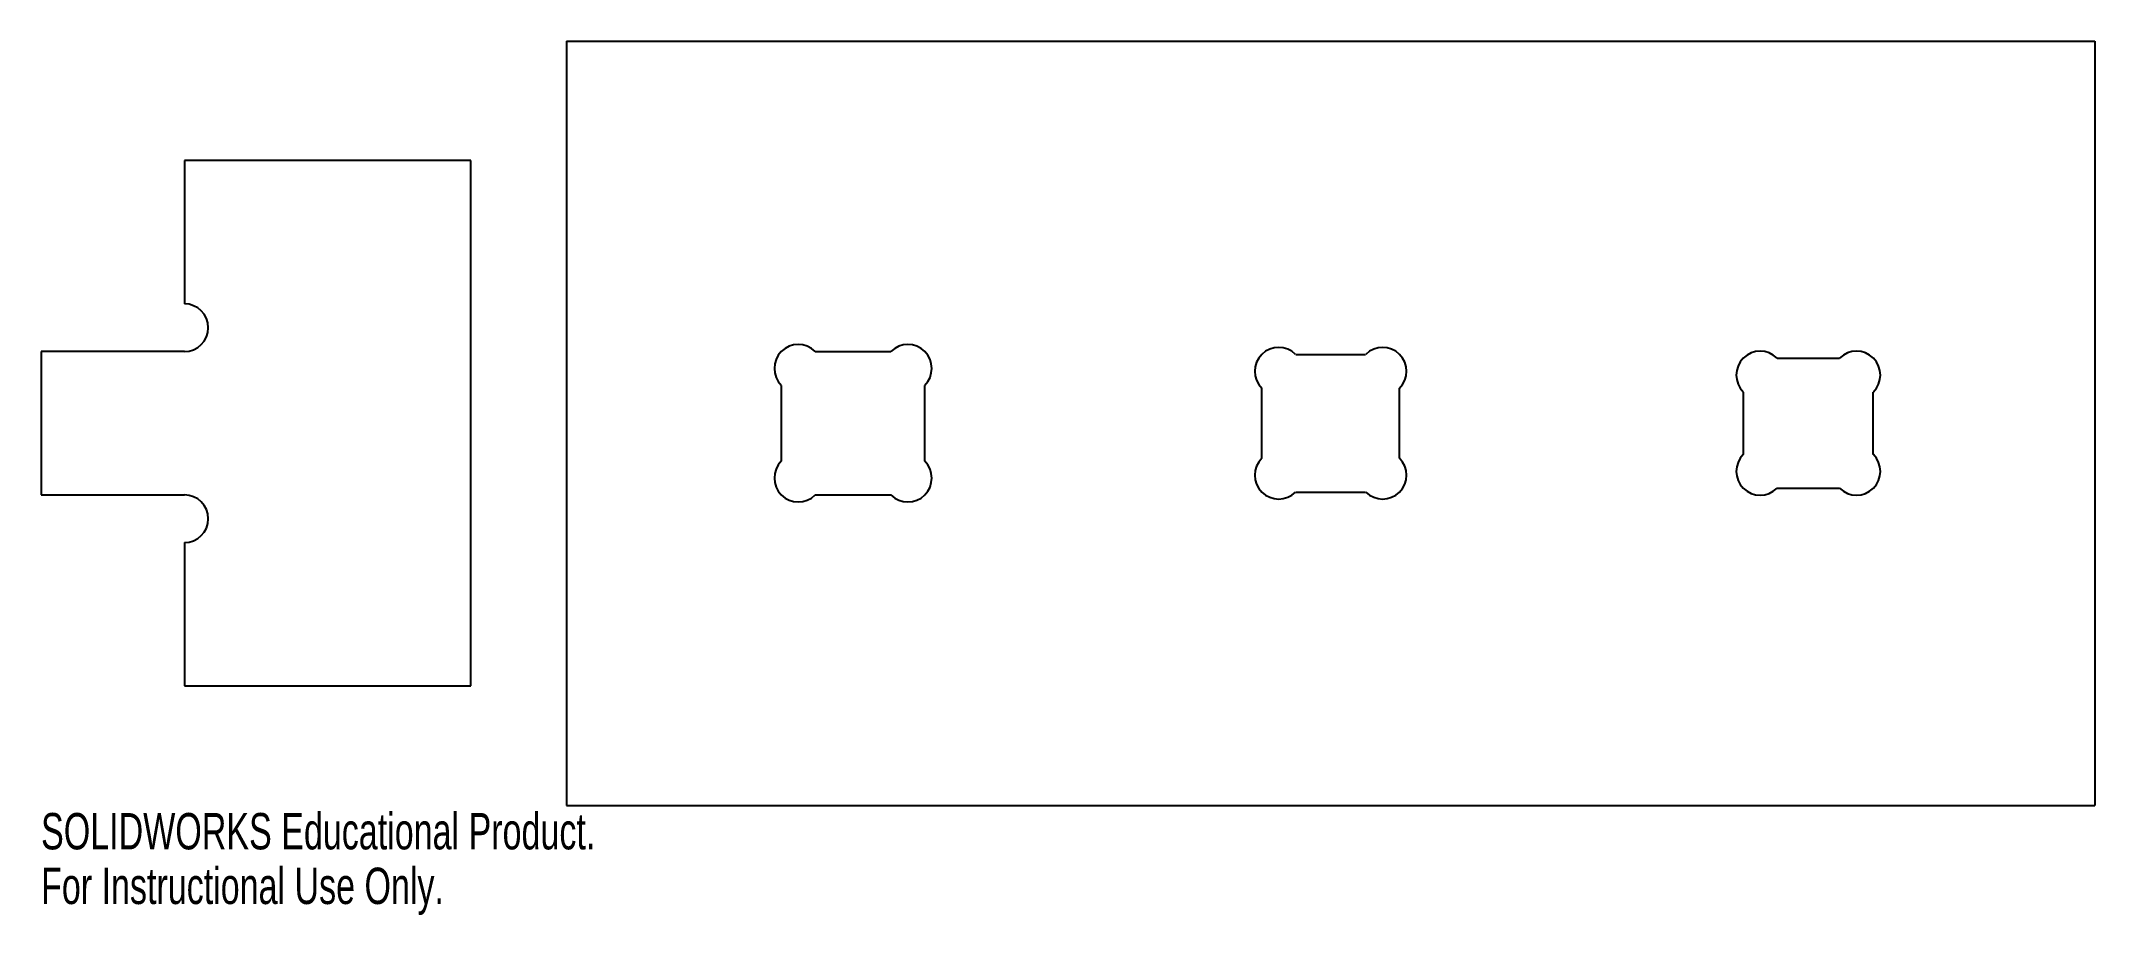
# Model space of a CAD drawing. Header units: inches. Extents: x 20.4 to 31.1, y 33.6 to 38.2.
import ezdxf

# ---------------------------------------------------------------- set-up
doc = ezdxf.new("R2010")
doc.units = ezdxf.units.IN
doc.header["$MEASUREMENT"] = 0
doc.styles.add('SLDTEXTSTYLE0', font='TXT', dxfattribs={"width": 0.7})

msp = doc.modelspace()

# ---------------------------------------------------------------- linework, layer by layer
at = {"color": 7, "linetype": 'Continuous', "lineweight": 25}
for p, q in [((23.101, 38.165), (31.101, 38.165)), ((23.101, 38.165), (23.101, 34.165)), ((31.101, 38.165), (31.101, 34.165)), ((22.601, 37.54), (21.101, 37.54)), ((21.101, 37.54), (21.101, 36.79)), ((22.601, 34.79), (22.601, 37.54)), ((21.101, 36.54), (20.351, 36.54)), ((20.351, 36.54), (20.351, 35.79)), ((24.403, 36.54), (24.799, 36.54)), ((26.918, 36.525), (27.284, 36.525)), ((29.438, 36.505), (29.764, 36.505)), ((24.226, 35.967), (24.226, 36.363)), ((24.976, 35.967), (24.976, 36.363)), ((26.741, 35.982), (26.741, 36.348)), ((27.461, 35.982), (27.461, 36.348)), ((29.261, 36.002), (29.261, 36.328)), ((29.941, 36.002), (29.941, 36.328)), ((26.918, 35.805), (27.284, 35.805)), ((29.438, 35.825), (29.764, 35.825)), ((20.351, 35.79), (21.101, 35.79)), ((24.403, 35.79), (24.799, 35.79)), ((21.101, 35.54), (21.101, 34.79)), ((21.101, 34.79), (22.601, 34.79)), ((23.101, 34.165), (31.101, 34.165))]:
    msp.add_line(p, q, dxfattribs=at)
for centre, start, end in [((21.101, 36.665), 270, 90), ((24.314, 36.452), 45, 225), ((24.888, 36.452), 315, 135), ((26.829, 36.437), 45, 225), ((27.373, 36.437), 315, 135), ((29.349, 36.417), 45, 225), ((29.853, 36.417), 315, 135), ((24.314, 35.878), 135, 315), ((24.888, 35.878), 225, 45), ((26.829, 35.893), 135, 315), ((27.373, 35.893), 225, 45), ((29.349, 35.913), 135, 315), ((29.853, 35.913), 225, 45), ((21.101, 35.665), 270, 90)]:
    msp.add_arc(centre, 0.125, start, end, dxfattribs=at)

# ---------------------------------------------------------------- texts
at = {"color": 7, "linetype": 'Continuous', "char_height": 0.1903, "attachment_point": 1, "style": 'SLDTEXTSTYLE0'}
for s, insert in [('SOLIDWORKS Educational Product.', (20.351, 34.125)), ('For Instructional Use Only.', (20.351, 33.839))]:
    msp.add_mtext(s, dxfattribs=dict(at, insert=insert))

doc.saveas('drawing.dxf')
